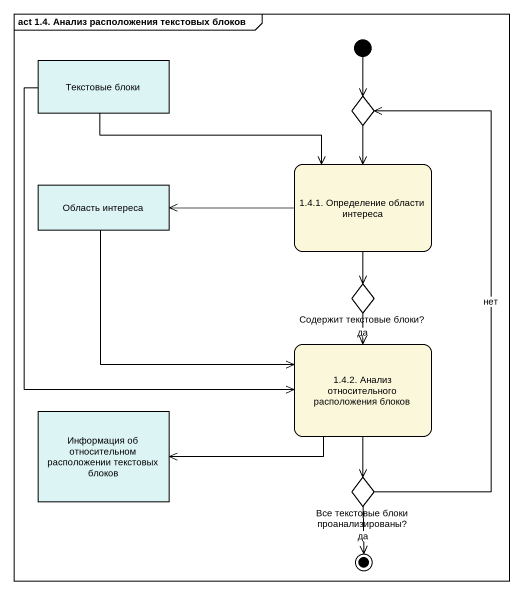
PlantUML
@startuml
mainframe act 1.4. Анализ расположения текстовых блоков
hide empty description
state "Текстовые блоки" as Текстовые_блоки <<object>> #DDF4F5
state choice1 <<choice>>
state "1.4.1. Определение области интереса" as s1_4_1_Определение_области #FBF7DB
state "Область интереса" as Область_интереса <<object>> #DDF4F5
state "Содержит текстовые блоки?" as Содержит_текстовые_блоки <<choice>>
state "1.4.2. Анализ относительного расположения блоков" as s1_4_2_Анализ_относительного #FBF7DB
state "Информация об относительном расположении текстовых блоков" as Информация_об_относительном <<object>> #DDF4F5
state "Все текстовые блоки проанализированы?" as Все_текстовые_блоки <<choice>>
[*] --> choice1
Текстовые_блоки -right-> s1_4_1_Определение_области
Текстовые_блоки --> s1_4_2_Анализ_относительного
choice1 --> s1_4_1_Определение_области
s1_4_1_Определение_области -left-> Область_интереса
s1_4_1_Определение_области --> Содержит_текстовые_блоки
Область_интереса --> s1_4_2_Анализ_относительного
Содержит_текстовые_блоки --> s1_4_2_Анализ_относительного : да
s1_4_2_Анализ_относительного -left-> Информация_об_относительном
s1_4_2_Анализ_относительного --> Все_текстовые_блоки
Все_текстовые_блоки -up-> choice1 : нет
Все_текстовые_блоки --> [*] : да
@enduml
